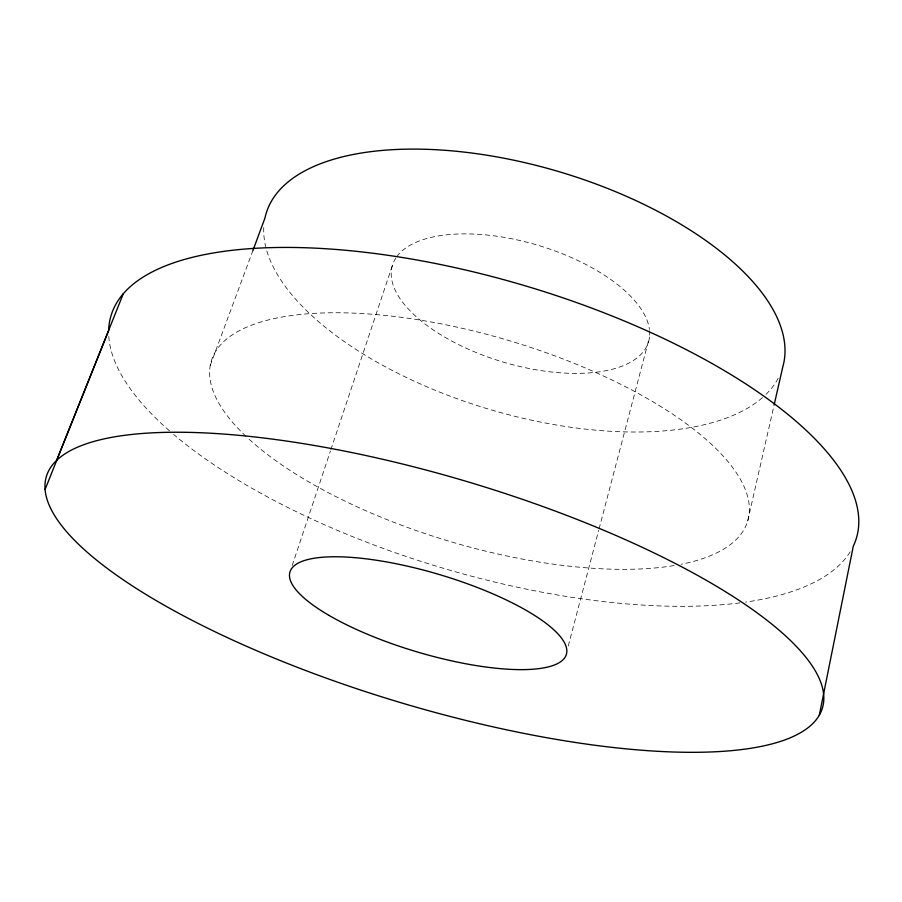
<?xml version="1.0" encoding="UTF-8"?>
<svg xmlns="http://www.w3.org/2000/svg" width="902" height="902" viewBox="0 0 902 902"><rect width="100%" height="100%" fill="white"/><g stroke="black" fill="none" stroke-linecap="round" stroke-linejoin="round"><path stroke-width="0.68" stroke-dasharray="4.51 3.38" d="M747.69 521.04L773.781 406.475M568.249 646.012L598.68 530.331M599.041 528.967L649.508 337.077M292.192 565.498L330.425 451.023M330.865 449.692L393.103 263.316M210.245 365.434L252.763 250.914M850.158 551.855A388.931 147.037 16.6 0 1 745.559 602.108M739.944 602.874A388.931 147.037 16.6 0 1 173.691 434.471M169.475 430.84A388.931 147.037 16.6 0 1 108.736 335.691M246.077 436.433A279.879 104.688 16.6 0 1 320.12 313.062A279.879 104.688 16.6 0 1 679.217 418.607A279.879 104.688 16.6 0 1 681.089 564.28M674.144 565.543A279.879 104.688 16.6 0 1 247.08 437.369M778.189 378.254A269.484 123.833 16.6 0 1 765.37 394.952M762.494 397.579A269.484 123.833 16.6 0 1 467.236 402.292A269.484 123.833 16.6 0 1 263.767 227.451M649.575 330.684A133.654 60.919 16.6 0 1 505.774 362.818A133.654 60.919 16.6 0 1 396.001 257.758M396.745 256.698A133.654 60.919 16.6 0 1 535.134 244.453A133.654 60.919 16.6 0 1 649.429 329.365"/><path stroke-width="1.35" d="M819.32 715.173A404.908 115.4 16.6 0 0 293.161 442.048A404.908 115.4 16.6 0 0 190.739 619.618A404.908 115.4 16.6 0 0 819.32 715.173L853.303 546.127A388.931 147.037 16.6 0 0 517.861 283.656A388.931 147.037 16.6 0 0 108.657 330.572L45.1 489.414M774.085 405.111L782.789 366.922A269.484 123.833 16.6 0 0 554.268 170.286A269.484 123.833 16.6 0 0 264.974 218.013L252.763 250.914M56.567 460.482L123.292 293.736M329.219 615.514A144.185 40.24 16.6 0 0 561.766 660.884A144.185 40.24 16.6 0 0 393.52 563.22A144.185 40.24 16.6 0 0 329.219 615.514"/></g></svg>
